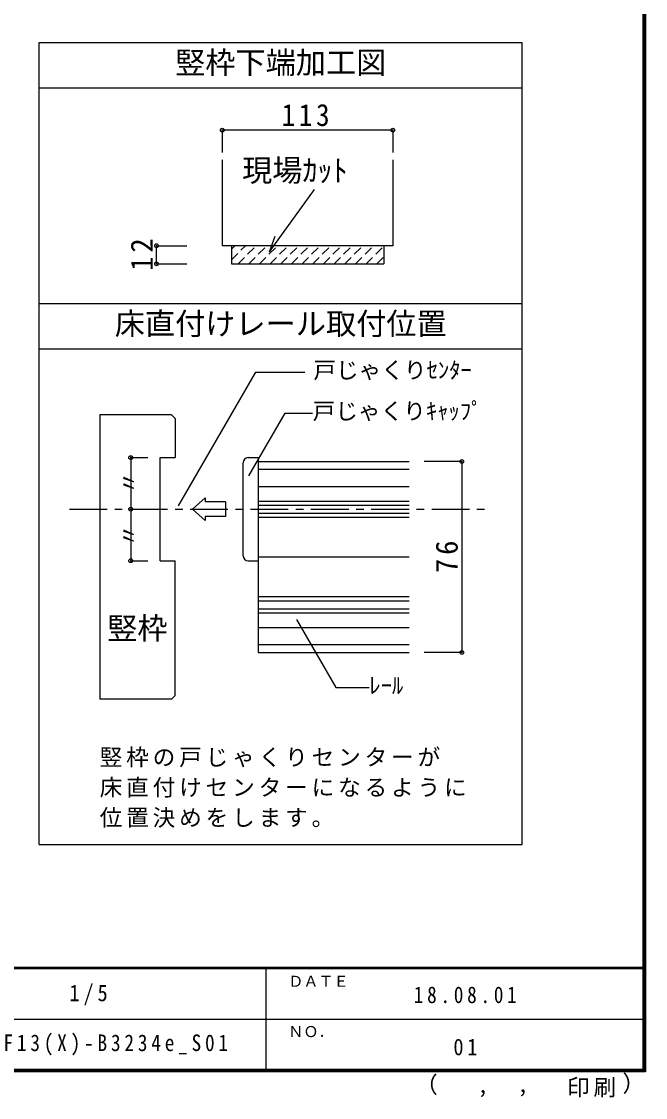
# Model space of a CAD drawing. Units: millimetres at full size, sheet at 1:5, with parts at other scales. Extents: x -973 to 977, y -718 to 696.
# Drawn here: x 563 to 977, y -718 to -5 of the extents above; entities that cross this region are included whole.
import ezdxf
from ezdxf.enums import TextEntityAlignment as Align

# ---------------------------------------------------------------- set-up
doc = ezdxf.new("R2010")
doc.units = ezdxf.units.MM
doc.header["$LTSCALE"] = 5
doc.header["$PDMODE"] = 32
doc.header["$PDSIZE"] = 2.5
doc.linetypes.add('CHAIN1', pattern=[8, 5, -1, 1, -1])
doc.linetypes.add('DASHED1', pattern=[1.8, 1.2, -0.6])
for name, color, linetype in [('0-0_補助線', 4, 'Continuous'), ('0-A_文字', 3, 'Continuous'), ('2-1_通り芯', 4, 'CHAIN1'), ('2-4_枠', 3, 'Continuous'), ('2-7_金物', 4, 'Continuous'), ('2-A_文字', 7, 'Continuous'), ('2-B_寸法', 4, 'Continuous'), ('F-1_枠', 6, 'Continuous'), ('F-A_文字', 7, 'Continuous')]:
    doc.layers.add(name, color=color, linetype=linetype)
doc.styles.add('ＭＳ ゴシック', font='')
doc.styles.get('ＭＳ ゴシック').set_extended_font_data('MS Gothic')

msp = doc.modelspace()

# ---------------------------------------------------------------- linework, layer by layer
at = {"layer": '0-0_補助線'}
for p, q in [((696.243, -76.607), (696.243, -91.485)), ((809.243, -76.607), (696.243, -76.607)), ((809.243, -76.607), (809.243, -91.485)), ((652.685, -153.185), (672.685, -153.185)), ((652.685, -165.185), (652.685, -153.185)), ((652.685, -165.185), (672.685, -165.185))]:
    msp.add_line(p, q, dxfattribs=at)
at = {"layer": '0-0_補助線', "color": 3}
for p, q in [((696.243, -96.389), (696.243, -153.185)), ((702.243, -153.185), (702.243, -165.185)), ((803.243, -153.185), (803.243, -165.185)), ((702.243, -165.185), (803.243, -165.185))]:
    msp.add_line(p, q, dxfattribs=at)
at = {"layer": '0-0_補助線', "color": 7}
for q in [(757.376, -116.017), (731.37, -146.87)]:
    msp.add_line((727.623, -157.177), q, dxfattribs=at)
at = {"layer": '0-0_補助線', "linetype": 'DASHED1'}
for p, q in [((702.243, -155.459), (704.516, -153.185)), ((702.243, -162.53), (711.587, -153.185)), ((706.658, -165.185), (718.658, -153.185)), ((713.729, -165.185), (725.729, -153.185)), ((720.8, -165.185), (732.8, -153.185)), ((727.872, -165.185), (739.872, -153.185)), ((734.943, -165.185), (746.943, -153.185)), ((742.014, -165.185), (754.014, -153.185)), ((749.085, -165.185), (761.085, -153.185)), ((756.156, -165.185), (768.156, -153.185)), ((763.227, -165.185), (774.743, -153.67)), ((770.298, -165.185), (782.298, -153.185)), ((777.369, -165.185), (789.369, -153.185)), ((784.44, -165.185), (796.44, -153.185)), ((791.511, -165.185), (803.243, -153.454)), ((798.582, -165.185), (803.243, -160.525))]:
    msp.add_line(p, q, dxfattribs=at)
at = {"layer": '0-0_補助線', "color": 3}
msp.add_lwpolyline([(809.243, -96.389), (809.243, -153.185), (696.243, -153.185)], dxfattribs=at)
at = {"layer": '0-0_補助線', "color": 7}
for p in [(696.243, -76.607), (809.243, -76.607), (652.685, -153.185), (652.685, -165.185)]:
    msp.add_point(p, dxfattribs=at)
at = {"layer": '0-A_文字'}
for p, q in [((574.986, -550.192), (574.986, -18.5)), ((574.986, -18.5), (894.986, -18.5)), ((894.986, -550.192), (894.986, -18.5)), ((574.986, -48.5), (894.986, -48.5)), ((574.986, -191.604), (894.986, -191.604)), ((574.986, -221.604), (894.986, -221.604)), ((574.986, -550.192), (894.986, -550.192))]:
    msp.add_line(p, q, dxfattribs=at)
at = {"layer": '2-1_通り芯'}
msp.add_line((594.986, -327.862), (874.986, -327.862), dxfattribs=at)
at = {"layer": '2-4_枠'}
for p, q in [((614.986, -265.362), (614.986, -453.695)), ((662.629, -265.362), (614.986, -265.362)), ((664.986, -267.719), (662.629, -265.362)), ((664.986, -267.719), (664.986, -293.695)), ((654.986, -293.695), (664.986, -293.695)), ((654.986, -362.028), (654.986, -293.695)), ((654.986, -362.028), (664.986, -362.028)), ((664.986, -451.338), (664.986, -362.028)), ((662.629, -453.695), (614.986, -453.695)), ((662.629, -453.695), (664.986, -451.338))]:
    msp.add_line(p, q, dxfattribs=at)
at = {"layer": '2-4_枠', "color": 4}
for p, q in [((709.986, -358.695), (709.986, -297.028)), ((713.32, -362.028), (719.986, -362.028))]:
    msp.add_line(p, q, dxfattribs=at)
msp.add_lwpolyline([(713.32, -293.695), (719.986, -293.695), (719.986, -362.028)], dxfattribs=at)
for centre, start, end in [((713.32, -297.028), 90, 180), ((713.32, -358.695), 180, 270)]:
    msp.add_arc(centre, 3.333, start, end, dxfattribs=at)
at = {"layer": '2-7_金物', "color": 7}
for p, q in [((719.986, -296.195), (719.986, -422.862)), ((719.986, -296.195), (819.986, -296.195)), ((719.986, -325.195), (819.986, -325.195)), ((719.986, -330.528), (819.986, -330.528)), ((719.986, -359.528), (819.986, -359.528)), ((719.986, -388.528), (819.986, -388.528)), ((719.986, -393.862), (819.986, -393.862)), ((719.986, -422.862), (819.986, -422.862))]:
    msp.add_line(p, q, dxfattribs=at)
at = {"layer": '2-7_金物'}
for p, q in [((719.986, -301.414), (819.986, -301.414)), ((719.986, -312.862), (819.986, -312.862)), ((676.572, -327.862), (684.855, -320.269)), ((684.855, -320.269), (684.855, -323.03)), ((676.572, -327.862), (684.855, -335.454)), ((698.429, -323.03), (684.855, -323.03)), ((698.429, -323.03), (698.429, -332.693)), ((719.986, -322.481), (819.986, -322.481)), ((684.855, -332.693), (684.855, -335.454)), ((698.429, -332.693), (684.855, -332.693)), ((719.986, -333.243), (819.986, -333.243)), ((719.986, -385.814), (819.986, -385.814)), ((719.986, -396.576), (819.986, -396.576)), ((719.986, -406.195), (819.986, -406.195)), ((719.986, -417.643), (819.986, -417.643))]:
    msp.add_line(p, q, dxfattribs=at)
at = {"layer": '2-A_文字'}
for p, q in [((667.287, -325.727), (718.536, -236.961)), ((718.536, -236.961), (750.882, -236.961)), ((713.904, -305.839), (737.99, -264.121)), ((737.99, -264.121), (756.122, -264.121))]:
    msp.add_line(p, q, dxfattribs=at)
msp.add_lwpolyline([(745.481, -401.087), (771.389, -445.961), (793.623, -445.961)], dxfattribs=at)
msp.add_point((635.543, -327.862), dxfattribs=at)
at = {"layer": '2-B_寸法'}
for p, q in [((635.543, -293.695), (635.543, -362.028)), ((635.543, -293.695), (646.932, -293.695)), ((854.986, -296.195), (829.986, -296.195)), ((854.986, -296.195), (854.986, -422.862)), ((635.543, -362.028), (646.932, -362.028)), ((854.986, -422.862), (829.986, -422.862))]:
    msp.add_line(p, q, dxfattribs=at)
at = {"layer": '2-B_寸法', "color": 7}
for p in [(635.543, -293.695), (854.986, -296.195), (635.543, -362.028), (854.986, -422.862)]:
    msp.add_point(p, dxfattribs=at)
at = {"layer": 'F-1_枠'}
for p, q in [((974.986, 695.833), (974.986, -700.833)), ((975.82, 695.833), (975.82, -700.833)), ((976.653, 695.833), (976.653, -700.833)), ((976.653, -631.667), (-973.347, -631.667)), ((976.653, -632.5), (-973.347, -632.5)), ((724.986, -632.5), (724.986, -699.167)), ((1.653, -665.833), (974.986, -665.834)), ((976.653, -699.167), (-973.347, -699.167)), ((976.653, -700), (-973.347, -700)), ((976.653, -700.833), (-973.347, -700.833))]:
    msp.add_line(p, q, dxfattribs=at)

# ---------------------------------------------------------------- texts
at = {"layer": '0-0_補助線', "color": 7, "style": 'ＭＳ ゴシック'}
msp.add_text('現場ｶｯﾄ', height=14.66, dxfattribs=at).set_placement((709.339, -114.973), align=Align.BOTTOM_LEFT)
at = {"layer": '0-0_補助線', "color": 7, "insert": (735.575, -74.107), "char_height": 14.66, "attachment_point": 7, "style": 'ＭＳ ゴシック'}
msp.add_mtext('\\T1.27;\\W0.9;113', dxfattribs=at)
at = {"layer": '0-0_補助線', "color": 7, "insert": (650.185, -169.81), "char_height": 14.66, "attachment_point": 7, "rotation": 90, "style": 'ＭＳ ゴシック'}
msp.add_mtext('\\T1.27;\\W0.95;12', dxfattribs=at)
at = {"layer": '0-A_文字', "color": 7, "style": 'ＭＳ ゴシック'}
for s, p in [('竪枠下端加工図', (664.986, -43.5)), ('床直付けレール取付位置', (624.986, -216.604))]:
    msp.add_text(s, height=14.66, dxfattribs=at).set_placement(p, align=Align.BOTTOM_LEFT)
at = {"layer": '2-A_文字', "style": 'ＭＳ ゴシック'}
for s, height, p in [('戸じゃくりｾﾝﾀｰ', 11, (756.583, -244.461)), ('戸じゃくりｷｬｯﾌﾟ', 11, (756.122, -271.621)), ('竪枠', 14.66, (619.986, -418.426)), ('ﾚｰﾙ', 11, (793.623, -453.461))]:
    msp.add_text(s, height=height, dxfattribs=at).set_placement(p, align=Align.BOTTOM_LEFT)
for p in [(643.043, -317.862), (643.043, -352.862)]:
    msp.add_text('〃', height=11, rotation=90, dxfattribs=at).set_placement(p, align=Align.BOTTOM_LEFT)
at = {"layer": '2-A_文字', "char_height": 11, "attachment_point": 7, "style": 'ＭＳ ゴシック'}
for s, insert in [('\\T1.17;竪枠の戸じゃくりセンターが', (614.986, -499)), ('\\T1.17;床直付けセンターになるように', (614.986, -519)), ('\\T1.17;位置決めをします。', (614.986, -539))]:
    msp.add_mtext(s, dxfattribs=dict(at, insert=insert))
at = {"layer": '2-B_寸法', "color": 7, "insert": (852.486, -370.153), "char_height": 14.66, "attachment_point": 7, "rotation": 90, "style": 'ＭＳ ゴシック'}
msp.add_mtext('\\T1.27;\\W0.95;76', dxfattribs=at)
at = {"layer": 'F-A_文字', "style": 'ＭＳ ゴシック'}
for s, height, p in [('ＤＡＴＥ', 7.331, (739.986, -646.667)), ('ＮＯ．', 7.331, (739.986, -680.001)), ('（', 11, (823.992, -718.052)), ('）', 11, (961.387, -717.355)), (',', 11, (865.199, -718.052)), (',', 11, (891.686, -717.588))]:
    msp.add_text(s, height=height, dxfattribs=at).set_placement(p, align=Align.BOTTOM_LEFT)
at = {"layer": 'F-A_文字', "char_height": 11, "attachment_point": 7, "style": 'ＭＳ ゴシック'}
for s, insert in [('\\T1.38;\\W0.9;1/5', (594.986, -656.667)), ('\\T1.39;\\W0.85;18.08.01', (823.111, -655.417)), ('\\T1.4;\\W0.85;F13(X)-B3234e_S01', (551.236, -690.001)), ('\\T1.36;\\W0.9;01', (849.361, -690.001)), ('\\T1.17;印刷', (924.678, -717.82))]:
    msp.add_mtext(s, dxfattribs=dict(at, insert=insert))

doc.saveas('drawing.dxf')
